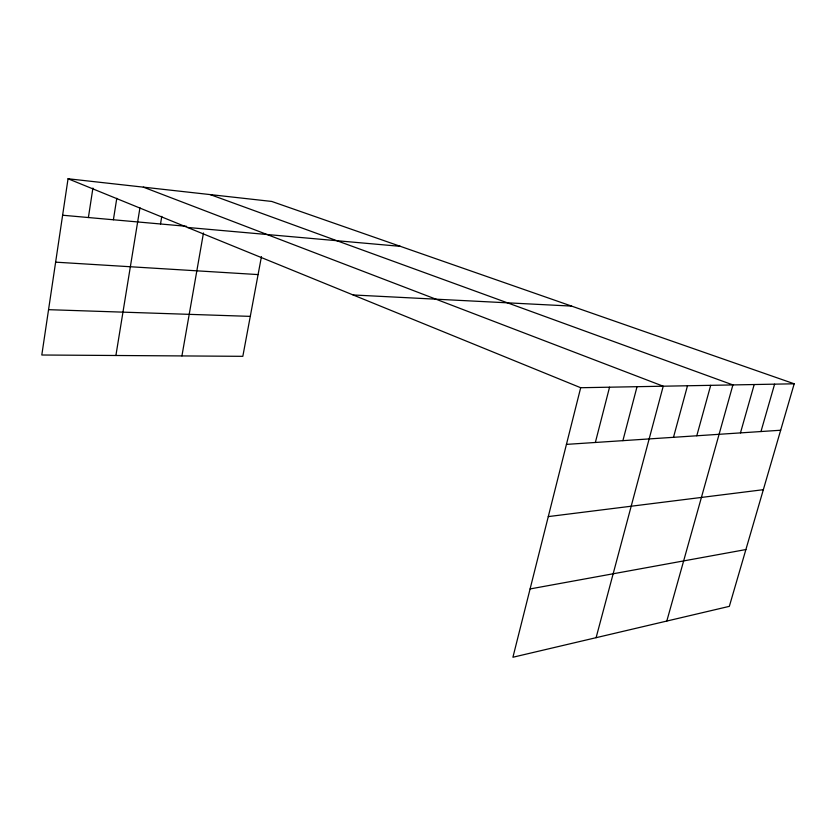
<?xml version="1.0" encoding="UTF-8"?>
<svg xmlns="http://www.w3.org/2000/svg" width="836" height="836" viewBox="0 0 836 836"><rect width="100%" height="100%" fill="white"/><g stroke="black" fill="none" stroke-linecap="round" stroke-linejoin="round"><path stroke-width="1.25" d="M794.2 383.797L580.686 387.726L512.917 657.242L729.337 606.351L794.2 383.797L271.731 201.445L68.05 178.758L41.8 355.007L242.827 356.324L261.438 256.631M88.397 217.538L92.921 188.048M113.393 219.774L116.789 198.31M115.901 355.488L139.957 207.767M160.512 223.985L161.787 216.367M181.924 355.927L203.472 232.972M595.357 442.474L609.548 387.193M622.893 440.656L637.032 386.692M596.099 637.69L663.22 386.211L143.322 187.139M673.492 437.312L687.485 385.762M696.785 435.775L710.694 385.333M666.804 621.064L732.911 384.926L210.202 194.589M740.466 432.891L754.197 384.539M760.969 431.543L774.606 384.163M530.097 588.941L745.89 549.555M548.28 516.596L763.341 489.687M566.442 444.386L780.667 430.237M48.551 309.675L250.288 316.374M353.105 294.962L571.563 306.091M55.625 262.159L258.084 274.584M187.525 227.455L400.392 246.348M62.616 215.228L186.564 226.316M68.05 178.758L580.686 387.726"/></g></svg>
